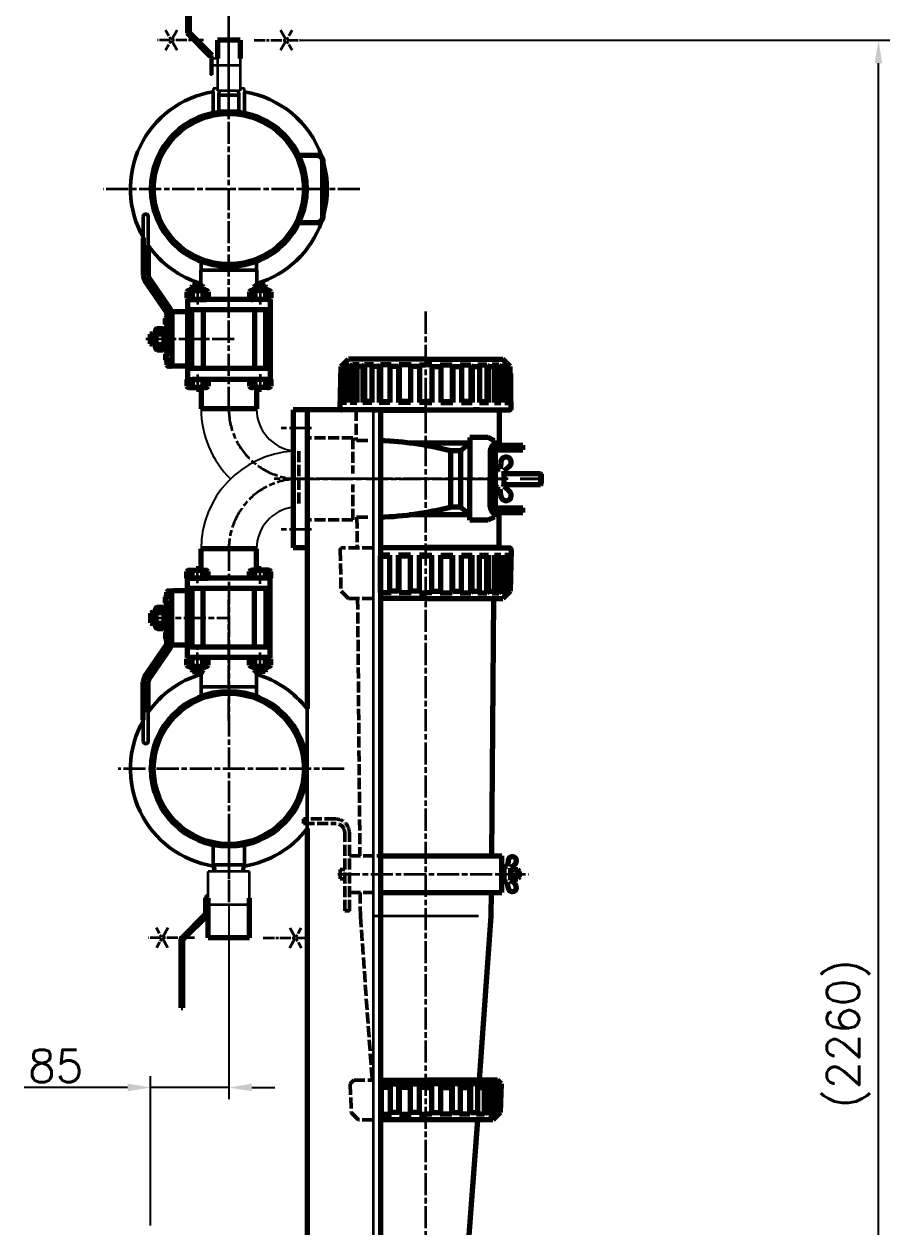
# Model space of a CAD drawing. Header units: millimetres. Extents: x 342 to 10709, y -204 to 5496.
# Drawn here: x 3991 to 4932, y 1107 to 2414 of the extents above; entities that cross this region are included whole.
import ezdxf

# ---------------------------------------------------------------- set-up
doc = ezdxf.new("R2010")
doc.units = ezdxf.units.MM
for name, pattern in [('ACAD_ISO02W100', [15, 12, -3]), ('ACAD_ISO08W100', [36, 24, -3, 6, -3]), ('DASHED', [0.75, 0.5, -0.25])]:
    doc.linetypes.add(name, pattern=pattern)
doc.layers.add('AHL-CON-70', color=7, linetype='Continuous')
doc.layers.add('AHL-DAS-35', color=3, linetype='DASHED')
for name, color, linetype, lineweight in [('AM_0', 7, 'Continuous', 50), ('M_EQUIP_D1', 3, 'Continuous', 35), ('M_EQUIP_E3', 3, 'Continuous', 35), ('M_EQUIP_E5', 2, 'ACAD_ISO02W100', 50), ('M_EQUIP_E7', 7, 'Continuous', 70), ('M_TANKS_E7', 7, 'Continuous', 70)]:
    doc.layers.add(name, color=color, linetype=linetype, lineweight=lineweight)
doc.styles.add('Simplex', font='SIMPLEX.SHX')
doc.dimstyles.new('nordic-1-35-0', dxfattribs={"dimscale": 10, "dimtxt": 3.5, "dimasz": 2.5, "dimexe": 1.25, "dimexo": 0, "dimgap": 0.6, "dimtad": 1, "dimdec": 0, "dimdsep": 46, "dimtxsty": 'Simplex', "dimcen": 2.5, "dimclrd": 3, "dimclre": 3, "dimclrt": 3, "dimadec": 1, "dimazin": 2, "dimtfac": 1, "dimtdec": 0, "dimtmove": 0, "dimatfit": 0, "dimfxl": 1, "dimtolj": 1, "dimtzin": 0, "dimarcsym": 0})

# ---------------------------------------------------------------- blocks, each defined once
blk = doc.blocks.new('*D26')
at = {"layer": 'Defpoints', "color": 0, "linetype": 'Continuous', "transparency": 16777216}
for p in [(4290.7, 2396.9), (4919.6, 2396.9), (4848.3, 135.2)]:
    blk.add_point(p, dxfattribs=at)
at = {"layer": 'M_EQUIP_D1', "color": 3, "linetype": 'Continuous', "lineweight": -2, "transparency": 16777216}
for p, q in [((4290.7, 2396.9), (4932.1, 2396.9)), ((4919.6, 160.2), (4919.6, 2371.9)), ((4848.3, 135.2), (4932.1, 135.2))]:
    blk.add_line(p, q, dxfattribs=at)
at = {"layer": 'M_EQUIP_D1', "color": 3, "linetype": 'Continuous', "transparency": 16777216}
for points in [[(4915.4, 2371.9), (4923.7, 2371.9), (4919.6, 2396.9)], [(4915.4, 160.2), (4923.7, 160.2), (4919.6, 135.2)]]:
    blk.add_solid(points, dxfattribs=at)
at = {"layer": 'M_EQUIP_D1', "color": 3, "linetype": 'Continuous', "lineweight": 35, "transparency": 16777216, "insert": (4886.9, 1317.3), "char_height": 35, "attachment_point": 5, "rotation": 90, "style": 'Simplex'}
blk.add_mtext('\\A1;(2260)', dxfattribs=at)
blk = doc.blocks.new('*D27')
at = {"layer": 'Defpoints', "color": 0, "linetype": 'Continuous', "transparency": 16777216}
for p in [(4213.2, 1458.9), (4128.2, 1258.9), (4128.2, 1108.9)]:
    blk.add_point(p, dxfattribs=at)
at = {"layer": 'M_EQUIP_D1', "color": 3, "linetype": 'Continuous', "lineweight": -2, "transparency": 16777216}
for p, q in [((4213.2, 1458.9), (4213.2, 1246.4)), ((4128.2, 1108.9), (4128.2, 1271.4)), ((4103.2, 1258.9), (3990.5, 1258.9)), ((4213.2, 1258.9), (4128.2, 1258.9)), ((4238.2, 1258.9), (4263.2, 1258.9))]:
    blk.add_line(p, q, dxfattribs=at)
at = {"layer": 'M_EQUIP_D1', "color": 3, "linetype": 'Continuous', "transparency": 16777216}
for points in [[(4103.2, 1263.1), (4103.2, 1254.8), (4128.2, 1258.9)], [(4238.2, 1263.1), (4238.2, 1254.8), (4213.2, 1258.9)]]:
    blk.add_solid(points, dxfattribs=at)
at = {"layer": 'M_EQUIP_D1', "color": 3, "linetype": 'Continuous', "transparency": 16777216, "insert": (4024.9, 1282.4), "char_height": 35, "attachment_point": 5, "style": 'Simplex'}
blk.add_mtext('\\A1;85', dxfattribs=at)
blk = doc.blocks.new('TOIMITUSR')
at = {"layer": 'M_EQUIP_E3', "linetype": 'ACAD_ISO08W100', "lineweight": 35}
for p, q in [((30, 0), (130, 0)), ((87.5, -21.7), (112.5, 21.7)), ((87.5, 21.7), (112.5, -21.7))]:
    blk.add_line(p, q, dxfattribs=at)

msp = doc.modelspace()

# ---------------------------------------------------------------- linework, layer by layer
at = {"lineweight": 35}
for p, q in [((4195.21, 2379.37), (4193.21, 2379.37)), ((4193.21, 2379.37), (4193.21, 2376.28)), ((4195.21, 2380.2), (4195.21, 2376.55)), ((4193.21, 2376.28), (4193.21, 2359.37)), ((4225.71, 2369.37), (4193.21, 2369.37)), ((4195.21, 2376.55), (4195.21, 2359.37)), ((4200.71, 2377.14), (4200.71, 2341.87)), ((4225.71, 2377.13), (4225.71, 2341.87)), ((4195.21, 2359.37), (4193.21, 2359.37)), ((4200.71, 2344.34), (4196.21, 2344.34)), ((4196.21, 2344.34), (4196.21, 2340.86)), ((4204.56, 2341.87), (4200.71, 2341.87)), ((4202.71, 2341.87), (4202.69, 2341.7)), ((4221.85, 2341.87), (4204.56, 2341.87)), ((4225.71, 2341.87), (4221.85, 2341.87)), ((4223.71, 2341.87), (4223.72, 2341.7)), ((4230.21, 2344.34), (4225.71, 2344.34)), ((4230.21, 2340.86), (4230.21, 2344.34)), ((4190.71, 1464.54), (4190.71, 1493.54)), ((4235.71, 1493.54), (4190.71, 1493.54)), ((4196.65, 1493.54), (4196.27, 1499.57)), ((4229.76, 1493.54), (4230.14, 1499.57)), ((4235.71, 1464.54), (4235.71, 1493.54)), ((4190.21, 1467.54), (4188.21, 1467.54)), ((4188.21, 1464.96), (4188.21, 1467.54)), ((4190.21, 1464.62), (4190.21, 1467.54)), ((4235.71, 1457.54), (4188.21, 1457.54))]:
    msp.add_line(p, q, dxfattribs=at)
for centre, radius, start, end in [((4213.21, 2235.22), 142.47, 95.03354, 97.25838), ((4167.3, 2124.39), 11, 302.31074, 310.89807), ((4259.12, 2124.39), 11, 229.10193, 237.68926)]:
    msp.add_arc(centre, radius, start, end, dxfattribs=at)
at = {"layer": 'AHL-CON-70'}
for p, q in [((4243.36, 1996.22), (4183.06, 1996.22)), ((4213.21, 1844.22), (4183.06, 1844.22)), ((4243.36, 1844.22), (4183.06, 1844.22)), ((4243.36, 1844.22), (4213.21, 1844.22))]:
    msp.add_line(p, q, dxfattribs=at)
at = {"layer": 'AHL-CON-70', "linetype": 'Continuous'}
for centre, radius, start, end in [((4289.21, 1996.22), 106.15, 180, 225.72258), ((4289.21, 1996.22), 45.85, 180, 262.48062), ((4289.21, 1844.22), 106.15, 93.2403, 180), ((4289.21, 1844.22), 45.85, 97.51938, 180)]:
    msp.add_arc(centre, radius, start, end, dxfattribs=at)
at = {"layer": 'AHL-DAS-35', "color": 3, "linetype": 'DASHED'}
msp.add_point((4344.27, 1450.72), dxfattribs=at)
at = {"layer": 'AM_0'}
for p, q in [((4196.21, 2340.86), (4196.21, 2317.64)), ((4202.71, 2341.87), (4202.41, 2337.21)), ((4223.71, 2341.87), (4224, 2337.21)), ((4230.21, 2317.64), (4230.21, 2340.86)), ((4202.41, 2337.21), (4210.36, 2337.21)), ((4202.41, 2337.21), (4202.41, 2331.6)), ((4202.41, 2332.31), (4202.41, 2318.68)), ((4210.36, 2337.21), (4224, 2337.21)), ((4224, 2337.21), (4224, 2331.31)), ((4224, 2331.31), (4224, 2318.68)), ((4309.5, 2272.72), (4289.5, 2272.72)), ((4294.67, 2272.72), (4289.5, 2272.72)), ((4289.5, 2270.72), (4289.5, 2272.72)), ((4309.5, 2270.72), (4289.5, 2270.72)), ((4309.5, 2270.72), (4303.71, 2270.72)), ((4314.5, 2235.22), (4314.5, 2265.72)), ((4316.5, 2263.13), (4316.5, 2265.72)), ((4316.5, 2235.22), (4316.5, 2263.13)), ((4314.5, 2235.22), (4314.5, 2204.72)), ((4316.5, 2235.22), (4316.5, 2207.31)), ((4120.21, 2205.31), (4120.21, 2182.31)), ((4125.64, 2205.31), (4125.64, 2173.73)), ((4309.5, 2199.72), (4289.5, 2199.72)), ((4294.28, 2199.72), (4289.5, 2199.72)), ((4289.5, 2199.72), (4289.5, 2197.72)), ((4309.5, 2197.72), (4289.5, 2197.72)), ((4294.67, 2197.72), (4289.5, 2197.72)), ((4316.5, 2204.72), (4316.5, 2207.95)), ((4183.06, 2156.66), (4183.06, 2147.09)), ((4183.06, 2156.66), (4183.06, 2147.09)), ((4243.36, 2156.66), (4243.36, 2147.09)), ((4243.36, 2156.66), (4243.36, 2147.09)), ((4243.71, 2147.09), (4182.71, 2147.09)), ((4243.71, 2147.09), (4182.71, 2147.09)), ((4182.71, 2132.66), (4182.71, 2147.09)), ((4243.36, 2147.09), (4183.06, 2147.09)), ((4243.71, 2132.66), (4243.71, 2147.09)), ((4183.06, 1707.89), (4183.06, 1694.22)), ((4243.36, 1707.89), (4243.36, 1694.22)), ((4183.06, 1694.22), (4183.06, 1683.79)), ((4213.21, 1694.22), (4183.06, 1694.22)), ((4243.36, 1694.22), (4213.21, 1694.22)), ((4243.36, 1694.22), (4243.36, 1683.79)), ((4125.64, 1635.13), (4125.64, 1666.72)), ((4298.21, 1670.21), (4298.21, 1540.23)), ((4120.21, 1635.13), (4120.21, 1658.14)), ((4196.18, 1501.04), (4196.18, 1522.81)), ((4230.23, 1501.04), (4230.23, 1522.81)), ((4196.18, 1501.04), (4208.07, 1501.04)), ((4196.27, 1499.57), (4196.18, 1501.04)), ((4197.66, 1501.04), (4198.13, 1493.54)), ((4208.07, 1501.04), (4230.23, 1501.04)), ((4228.75, 1501.04), (4228.28, 1493.54)), ((4230.14, 1499.57), (4230.23, 1501.04))]:
    msp.add_line(p, q, dxfattribs=at)
for centre, radius, start, end in [((4213.21, 2235.22), 107, 99.14181, 209.63896), ((4213.21, 2235.22), 107, 19.57118, 80.85819), ((4309.5, 2265.72), 7, 49.74973, 90), ((4309.5, 2265.72), 5, 0, 90), ((4309.5, 2265.72), 7, 0, 49.74973), ((4213.21, 2235.22), 107, 344.8789, 15.1211), ((4122.92, 2205.31), 2.72, 0, 180), ((4213.21, 2235.22), 107, 286.56164, 340.42882), ((4309.5, 2204.72), 7, 270, 0), ((4309.5, 2204.72), 5, 270, 0), ((4213.21, 2235.22), 107, 215.08032, 253.43836), ((4213.21, 1605.22), 107, 106.36621, 144.91968), ((4213.21, 1605.22), 107, 37.40208, 73.63379), ((4213.21, 1605.22), 107, 150.36104, 260.89445), ((4122.92, 1635.13), 2.72, 180, 0), ((4213.21, 1605.22), 107, 279.10555, 322.59792)]:
    msp.add_arc(centre, radius, start, end, dxfattribs=at)
at = {"layer": 'Defpoints', "color": 0, "linetype": 'ByBlock'}
for p in [(4343.21, 2050.22), (4501.21, 2041.26), (4259.04, 2028.22), (4313.06, 1920.22), (4259.04, 1812.22)]:
    msp.add_point(p, dxfattribs=at)
at = {"layer": 'M_EQUIP_E3', "color": 3, "linetype": 'ACAD_ISO08W100', "lineweight": 35}
for p, q in [((4213.21, 1996.22), (4213.21, 2460.94)), ((4355.77, 2235.22), (4076.69, 2235.22)), ((4179.08, 2133.78), (4179.08, 2106.23)), ((4247.33, 2133.78), (4247.33, 2108.7)), ((4427.21, 2101.95), (4427.21, 618.55)), ((4219.02, 2072.09), (4120.27, 2072.09)), ((4179.08, 2033.68), (4179.08, 2014.98)), ((4247.33, 2034.09), (4247.33, 2014.98)), ((4303, 1975.22), (4268.42, 1975.22)), ((4377.18, 1920.22), (4262.49, 1920.22)), ((4288.21, 1920.22), (4358.88, 1920.22)), ((4427.21, 1920.22), (4313.06, 1920.22)), ((4362.42, 1920.22), (4511.8, 1920.22)), ((4517.05, 1920.22), (4427.21, 1920.22)), ((4501.44, 1920.22), (4514.24, 1920.22)), ((4553.21, 1920.22), (4529.96, 1920.22)), ((4529.96, 1920.22), (4554.93, 1920.22)), ((4303, 1865.22), (4268.42, 1865.22)), ((4213.21, 1844.22), (4213.21, 1458.94)), ((4179.08, 1806.77), (4179.08, 1825.47)), ((4247.33, 1806.35), (4247.33, 1825.47)), ((4213.21, 1657.33), (4213.21, 1793.08)), ((4128.21, 1769.22), (4213.21, 1769.22)), ((4179.08, 1707.53), (4179.08, 1735.08)), ((4247.33, 1707.53), (4247.33, 1732.61)), ((4338.71, 1605.22), (4092.71, 1605.22)), ((4213.21, 1545.25), (4213.21, 1476.81)), ((4331.63, 1490.72), (4538.98, 1490.72)), ((4507.14, 1490.72), (4515.14, 1490.72)), ((4510.86, 1490.72), (4521.1, 1490.72))]:
    msp.add_line(p, q, dxfattribs=at)
at = {"layer": 'M_EQUIP_E3', "linetype": 'ACAD_ISO08W100', "lineweight": 35}
for p, q in [((4213.21, 2331.87), (4213.21, 2426.06)), ((4213.21, 2341.87), (4213.21, 2408.01))]:
    msp.add_line(p, q, dxfattribs=at)
at = {"layer": 'M_EQUIP_E3', "linetype": 'Continuous', "lineweight": 35}
for p, q in [((4173.8, 2130.36), (4173.8, 2125.03)), ((4184.36, 2130.36), (4184.36, 2125.03)), ((4242.05, 2130.36), (4242.05, 2125.03)), ((4252.61, 2130.36), (4252.61, 2125.03))]:
    msp.add_line(p, q, dxfattribs=at)
at = {"layer": 'M_EQUIP_E3', "color": 3, "linetype": 'Continuous', "lineweight": 35}
for p, q in [((4128.21, 2077.37), (4133.54, 2077.37)), ((4128.21, 2066.81), (4133.54, 2066.81)), ((4370.21, 1995.22), (4370.21, 143.19)), ((4553.21, 1925.22), (4512.64, 1925.22)), ((4553.21, 1915.22), (4512.64, 1915.22)), ((4128.21, 1774.5), (4133.54, 1774.5)), ((4128.21, 1763.94), (4133.54, 1763.94)), ((4173.8, 1710.95), (4173.8, 1716.28)), ((4184.36, 1710.95), (4184.36, 1716.28)), ((4242.05, 1710.95), (4242.05, 1716.28)), ((4252.61, 1710.95), (4252.61, 1716.28)), ((4529.27, 1493.72), (4519.82, 1493.72)), ((4529.27, 1487.72), (4519.82, 1487.72)), ((4484.6, 1445.22), (4370.07, 1445.22))]:
    msp.add_line(p, q, dxfattribs=at)
at = {"layer": 'M_EQUIP_E3', "color": 3, "linetype": 'ACAD_ISO08W100', "lineweight": 35}
for centre, start, end in [((4289.21, 1996.22), 180, 270), ((4289.21, 1844.22), 90, 180)]:
    msp.add_arc(centre, 76, start, end, dxfattribs=at)
at = {"layer": 'M_EQUIP_E5', "color": 2, "linetype": 'ACAD_ISO02W100', "lineweight": 50}
for p, q in [((4351.51, 1995.22), (4351.8, 1961.97)), ((4348.21, 1964.67), (4298.21, 1964.67)), ((4348.21, 1964.67), (4348.21, 1926.22)), ((4364.19, 1961.97), (4348.21, 1961.97)), ((4289.21, 1950.37), (4289.21, 1890.07)), ((4348.21, 1875.77), (4348.21, 1914.22)), ((4348.21, 1875.77), (4298.21, 1875.77)), ((4364.19, 1878.47), (4348.21, 1878.47)), ((4352.52, 1878.47), (4352.81, 1845.22)), ((4334.25, 1843.18), (4335.21, 1798.22)), ((4370.21, 1845.22), (4336.25, 1845.22)), ((4335.21, 1798.22), (4343.21, 1790.22)), ((4370.21, 1790.22), (4343.21, 1790.22)), ((4353.29, 1790.22), (4355.72, 1510.72)), ((4294.27, 1550.72), (4294.27, 1545.72)), ((4329.27, 1550.72), (4294.27, 1550.72)), ((4294.27, 1545.72), (4329.27, 1545.72)), ((4339.27, 1450.72), (4339.27, 1535.72)), ((4344.27, 1450.72), (4344.27, 1535.72)), ((4344.27, 1510.72), (4378.21, 1510.72)), ((4334.27, 1495.72), (4339.27, 1495.72)), ((4334.27, 1485.72), (4334.27, 1495.72)), ((4334.27, 1485.72), (4339.27, 1485.72)), ((4344.27, 1470.72), (4370.21, 1470.72)), ((4355.93, 1470.72), (4356.21, 1445.22)), ((4339.27, 1450.72), (4344.27, 1450.72)), ((4356.21, 1445.22), (4369.13, 1266.94)), ((4345.21, 1262.94), (4349.21, 1266.94)), ((4345.21, 1262.94), (4346.21, 1231.94)), ((4349.21, 1266.94), (4370.21, 1266.94)), ((4346.21, 1231.94), (4354.21, 1223.94)), ((4370.21, 1223.94), (4354.21, 1223.94))]:
    msp.add_line(p, q, dxfattribs=at)
for centre, radius, start, end in [((4336.25, 1843.22), 2, 90, 181.21888), ((4329.27, 1535.72), 15, 0, 90), ((4329.27, 1535.72), 10, 0, 90)]:
    msp.add_arc(centre, radius, start, end, dxfattribs=at)
at = {"layer": 'M_EQUIP_E7', "color": 7, "linetype": 'Continuous', "lineweight": 70}
for p, q in [((4168.21, 2471.37), (4168.21, 2404.37)), ((4170.21, 2471.37), (4170.21, 2405.2)), ((4195.21, 2380.2), (4170.21, 2405.2)), ((4193.21, 2379.37), (4168.21, 2404.37)), ((4225.71, 2396.87), (4200.71, 2396.87)), ((4200.71, 2396.87), (4200.71, 2377.14)), ((4225.71, 2396.87), (4225.71, 2377.13)), ((4120.21, 2182.31), (4120.21, 2141.59)), ((4125.64, 2173.73), (4125.64, 2143.64)), ((4125.64, 2143.64), (4125.64, 2140.95)), ((4121.95, 2135.95), (4145.09, 2102.04)), ((4126.51, 2138.13), (4149.66, 2104.22)), ((4182.71, 2130.36), (4182.71, 2132.66)), ((4243.71, 2130.36), (4243.71, 2132.66)), ((4167.37, 2123.37), (4167.37, 2116.75)), ((4170.3, 2125.03), (4187.86, 2125.03)), ((4172.87, 2128.5), (4173.8, 2130.36)), ((4172.87, 2125.03), (4172.87, 2128.5)), ((4173.22, 2123.37), (4173.22, 2116.75)), ((4173.8, 2130.36), (4184.36, 2130.36)), ((4185.29, 2128.5), (4184.36, 2130.36)), ((4184.94, 2123.37), (4184.94, 2116.75)), ((4185.29, 2128.5), (4185.29, 2125.03)), ((4190.79, 2123.37), (4190.79, 2116.75)), ((4235.62, 2123.37), (4235.62, 2116.75)), ((4256.12, 2125.03), (4238.55, 2125.03)), ((4241.12, 2128.5), (4242.05, 2130.36)), ((4241.12, 2128.5), (4241.12, 2125.03)), ((4241.48, 2123.37), (4241.48, 2116.75)), ((4252.61, 2130.36), (4242.05, 2130.36)), ((4253.55, 2128.5), (4252.61, 2130.36)), ((4253.19, 2123.37), (4253.19, 2116.75)), ((4253.55, 2125.03), (4253.55, 2128.5)), ((4259.04, 2123.37), (4259.04, 2116.75)), ((4258.21, 2115.09), (4168.21, 2115.09)), ((4170.3, 2115.09), (4187.86, 2115.09)), ((4256.12, 2115.09), (4238.55, 2115.09)), ((4145.19, 2095.39), (4144.41, 2094.61)), ((4144.41, 2088.4), (4144.41, 2094.61)), ((4145.97, 2095.39), (4145.19, 2095.39)), ((4145.19, 2095.39), (4145.19, 2087.62)), ((4145.97, 2099.23), (4145.97, 2056.55)), ((4166.65, 2101.6), (4152.96, 2101.6)), ((4172.87, 2040.09), (4172.87, 2104.09)), ((4185.29, 2104.09), (4185.29, 2040.09)), ((4241.12, 2104.09), (4241.12, 2040.09)), ((4253.55, 2040.09), (4253.55, 2104.09)), ((4128.21, 2077.37), (4130.07, 2078.3)), ((4130.07, 2065.88), (4130.07, 2078.3)), ((4130.07, 2078.3), (4133.54, 2078.3)), ((4133.54, 2063.3), (4133.54, 2080.87)), ((4135.2, 2083.8), (4141.82, 2083.8)), ((4143.48, 2059.66), (4143.48, 2084.52)), ((4143.48, 2084.52), (4145.97, 2084.52)), ((4144.41, 2088.4), (4145.19, 2087.62)), ((4145.97, 2087.62), (4145.19, 2087.62)), ((4145.97, 2084.52), (4145.97, 2059.66)), ((4128.21, 2066.81), (4128.21, 2077.37)), ((4130.07, 2065.88), (4128.21, 2066.81)), ((4133.54, 2065.88), (4130.07, 2065.88)), ((4135.2, 2077.95), (4141.82, 2077.95)), ((4135.2, 2066.23), (4141.82, 2066.23)), ((4135.2, 2060.38), (4141.82, 2060.38)), ((4145.97, 2059.66), (4143.48, 2059.66)), ((4145.19, 2056.55), (4144.41, 2055.78)), ((4144.41, 2055.78), (4144.41, 2049.56)), ((4151.4, 2056.55), (4145.19, 2056.55)), ((4145.19, 2056.55), (4145.19, 2048.79)), ((4144.41, 2049.56), (4145.19, 2048.79)), ((4151.4, 2048.79), (4145.19, 2048.79)), ((4145.97, 2048.79), (4145.97, 2044.13)), ((4147.52, 2042.57), (4149.85, 2042.57)), ((4166.65, 2042.57), (4152.96, 2042.57)), ((4167.37, 2028.22), (4190.79, 2028.22)), ((4167.37, 2028.22), (4167.37, 2020.97)), ((4173.22, 2028.22), (4173.22, 2020.97)), ((4184.94, 2028.22), (4184.94, 2020.97)), ((4190.79, 2028.22), (4190.79, 2020.97)), ((4235.62, 2028.22), (4235.62, 2020.97)), ((4259.04, 2028.22), (4235.62, 2028.22)), ((4241.48, 2028.22), (4241.48, 2020.97)), ((4253.19, 2028.22), (4253.19, 2020.97)), ((4259.04, 2028.22), (4259.04, 2020.97)), ((4170.3, 2019.52), (4187.86, 2019.52)), ((4183.06, 2019.52), (4183.06, 1996.22)), ((4256.12, 2019.52), (4238.55, 2019.52)), ((4243.36, 2019.52), (4243.36, 1996.22)), ((4378.21, 1995.22), (4283.21, 1995.22)), ((4283.21, 1995.22), (4283.21, 1845.22)), ((4298.21, 1995.22), (4298.21, 1670.21)), ((4378.21, 1995.22), (4378.21, 143.19)), ((4298.21, 1984.72), (4298.21, 1855.72)), ((4298.21, 1984.72), (4298.21, 1855.72)), ((4298.21, 1984.72), (4298.21, 1855.72)), ((4502.21, 1961.72), (4495.21, 1965.22)), ((4454.21, 1950.76), (4454.21, 1920.22)), ((4475.21, 1959.22), (4465.21, 1950.76)), ((4498.04, 1891.72), (4498.04, 1948.72)), ((4502.21, 1954.22), (4498.24, 1954.22)), ((4503.04, 1891.22), (4503.04, 1949.22)), ((4505.54, 1951.72), (4533.04, 1951.72)), ((4506.04, 1956.72), (4533.04, 1956.72)), ((4513.04, 1951.72), (4513.04, 1956.72)), ((4533.04, 1951.72), (4533.04, 1956.72)), ((4508.88, 1937.85), (4508.12, 1931.24)), ((4503.04, 1911.96), (4503.04, 1928.49)), ((4504.64, 1931.24), (4508.12, 1931.24)), ((4517.9, 1933.55), (4512.64, 1928.49)), ((4512.64, 1911.96), (4512.64, 1928.49)), ((4512.64, 1926.22), (4552.21, 1926.22)), ((4552.21, 1926.22), (4553.21, 1925.22)), ((4552.21, 1926.22), (4552.21, 1914.22)), ((4552.21, 1926.22), (4553.21, 1925.22)), ((4553.21, 1915.22), (4553.21, 1925.22)), ((4553.21, 1915.22), (4553.21, 1925.22)), ((4454.21, 1920.22), (4454.21, 1889.68)), ((4504.64, 1909.2), (4508.12, 1909.2)), ((4508.88, 1902.59), (4508.12, 1909.2)), ((4512.64, 1914.22), (4552.21, 1914.22)), ((4517.9, 1906.89), (4512.64, 1911.96)), ((4552.21, 1914.22), (4553.21, 1915.22)), ((4553.21, 1915.22), (4552.21, 1914.22)), ((4475.21, 1881.22), (4465.21, 1889.68)), ((4502.21, 1886.22), (4498.24, 1886.22)), ((4505.54, 1888.72), (4533.04, 1888.72)), ((4506.04, 1883.72), (4533.04, 1883.72)), ((4513.04, 1883.72), (4513.04, 1888.72)), ((4533.04, 1883.72), (4533.04, 1888.72)), ((4502.21, 1878.72), (4495.21, 1875.22)), ((4183.06, 1820.92), (4183.06, 1844.22)), ((4243.36, 1820.92), (4243.36, 1844.22)), ((4298.21, 1845.22), (4283.21, 1845.22)), ((4167.37, 1812.22), (4167.37, 1819.47)), ((4170.3, 1820.92), (4187.86, 1820.92)), ((4173.22, 1812.22), (4173.22, 1819.47)), ((4184.94, 1812.22), (4184.94, 1819.47)), ((4190.79, 1812.22), (4190.79, 1819.47)), ((4235.62, 1812.22), (4235.62, 1819.47)), ((4256.12, 1820.92), (4238.55, 1820.92)), ((4241.48, 1812.22), (4241.48, 1819.47)), ((4253.19, 1812.22), (4253.19, 1819.47)), ((4259.04, 1812.22), (4259.04, 1819.47)), ((4167.37, 1812.22), (4190.79, 1812.22)), ((4259.04, 1812.22), (4235.62, 1812.22)), ((4144.41, 1791.75), (4145.19, 1792.52)), ((4144.41, 1785.53), (4144.41, 1791.75)), ((4151.4, 1792.52), (4145.19, 1792.52)), ((4145.19, 1784.76), (4145.19, 1792.52)), ((4145.97, 1792.52), (4145.97, 1797.18)), ((4147.52, 1798.74), (4149.85, 1798.74)), ((4166.65, 1798.74), (4152.96, 1798.74)), ((4172.87, 1801.22), (4172.87, 1737.22)), ((4185.29, 1737.22), (4185.29, 1801.22)), ((4241.12, 1737.22), (4241.12, 1801.22)), ((4253.55, 1801.22), (4253.55, 1737.22)), ((4133.54, 1778.01), (4133.54, 1760.44)), ((4135.2, 1780.93), (4141.82, 1780.93)), ((4143.48, 1781.65), (4143.48, 1756.79)), ((4145.97, 1781.65), (4143.48, 1781.65)), ((4145.19, 1784.76), (4144.41, 1785.53)), ((4151.4, 1784.76), (4145.19, 1784.76)), ((4145.97, 1742.08), (4145.97, 1784.76)), ((4145.97, 1756.79), (4145.97, 1781.65)), ((4501.12, 1790.22), (4498.7, 1510.72)), ((4130.07, 1775.44), (4128.21, 1774.5)), ((4128.21, 1774.5), (4128.21, 1763.94)), ((4133.54, 1775.44), (4130.07, 1775.44)), ((4130.07, 1775.44), (4130.07, 1763.01)), ((4135.2, 1775.08), (4141.82, 1775.08)), ((4128.21, 1763.94), (4130.07, 1763.01)), ((4130.07, 1763.01), (4133.54, 1763.01)), ((4135.2, 1763.37), (4141.82, 1763.37)), ((4135.2, 1757.51), (4141.82, 1757.51)), ((4143.48, 1756.79), (4145.97, 1756.79)), ((4144.41, 1752.91), (4145.19, 1753.69)), ((4144.41, 1752.91), (4144.41, 1746.7)), ((4145.19, 1745.92), (4145.19, 1753.69)), ((4145.97, 1753.69), (4145.19, 1753.69)), ((4121.95, 1705.36), (4145.09, 1739.27)), ((4145.19, 1745.92), (4144.41, 1746.7)), ((4145.97, 1745.92), (4145.19, 1745.92)), ((4166.65, 1739.71), (4152.96, 1739.71)), ((4126.51, 1703.18), (4149.66, 1737.09)), ((4170.3, 1726.22), (4187.86, 1726.22)), ((4256.12, 1726.22), (4238.55, 1726.22)), ((4167.37, 1717.94), (4167.37, 1724.56)), ((4170.3, 1716.28), (4187.86, 1716.28)), ((4172.87, 1716.28), (4172.87, 1712.81)), ((4172.87, 1712.81), (4185.29, 1712.81)), ((4172.87, 1712.81), (4173.8, 1710.95)), ((4173.22, 1717.94), (4173.22, 1724.56)), ((4184.36, 1710.95), (4185.29, 1712.81)), ((4184.94, 1717.94), (4184.94, 1724.56)), ((4185.29, 1712.81), (4185.29, 1716.28)), ((4190.79, 1717.94), (4190.79, 1724.56)), ((4235.62, 1717.94), (4235.62, 1724.56)), ((4256.12, 1716.28), (4238.55, 1716.28)), ((4241.12, 1712.81), (4241.12, 1716.28)), ((4242.05, 1710.95), (4241.12, 1712.81)), ((4253.55, 1712.81), (4241.12, 1712.81)), ((4241.48, 1717.94), (4241.48, 1724.56)), ((4253.55, 1712.81), (4252.61, 1710.95)), ((4253.19, 1717.94), (4253.19, 1724.56)), ((4253.55, 1716.28), (4253.55, 1712.81)), ((4259.04, 1717.94), (4259.04, 1724.56)), ((4120.21, 1658.14), (4120.21, 1699.72)), ((4125.64, 1666.72), (4125.64, 1700.36)), ((4173.8, 1710.95), (4184.36, 1710.95)), ((4183.06, 1710.95), (4183.06, 1707.89)), ((4252.61, 1710.95), (4242.05, 1710.95)), ((4243.36, 1710.95), (4243.36, 1707.89)), ((4120.21, 1658.14), (4120.21, 1698.86)), ((4298.21, 1540.23), (4298.21, 1490.89)), ((4378.21, 1510.72), (4510.14, 1510.72)), ((4510.14, 1470.72), (4510.14, 1510.72)), ((4516.81, 1504.82), (4516.2, 1499.54)), ((4298.21, 1490.89), (4298.21, 685.21)), ((4510.14, 1480.22), (4510.14, 1501.22)), ((4510.14, 1501.22), (4512.14, 1501.22)), ((4512.14, 1501.22), (4512.14, 1480.22)), ((4512.14, 1484.11), (4512.14, 1497.33)), ((4513.42, 1499.54), (4516.2, 1499.54)), ((4524.03, 1501.39), (4519.82, 1497.33)), ((4519.82, 1484.11), (4519.82, 1497.33)), ((4519.82, 1495.72), (4527.27, 1495.72)), ((4529.27, 1493.72), (4527.27, 1495.72)), ((4527.27, 1495.72), (4527.27, 1485.72)), ((4529.27, 1487.72), (4529.27, 1493.72)), ((4512.14, 1480.22), (4510.14, 1480.22)), ((4513.42, 1481.91), (4516.2, 1481.91)), ((4516.81, 1476.62), (4516.2, 1481.91)), ((4519.82, 1485.72), (4527.27, 1485.72)), ((4524.03, 1480.06), (4519.82, 1484.11)), ((4529.27, 1487.72), (4527.27, 1485.72)), ((4188.21, 1447.54), (4188.21, 1464.96)), ((4190.21, 1446.71), (4190.21, 1464.62)), ((4190.71, 1421.54), (4190.71, 1464.54)), ((4235.71, 1421.54), (4235.71, 1464.54)), ((4378.21, 1470.72), (4510.14, 1470.72)), ((4498.48, 1470.72), (4498.21, 1445.22)), ((4188.21, 1447.54), (4161.21, 1420.54)), ((4190.21, 1446.71), (4163.21, 1419.71)), ((4190.21, 1447.54), (4188.21, 1447.54)), ((4498.21, 1445.22), (4485.28, 1266.94)), ((4161.21, 1345.54), (4161.21, 1420.54)), ((4163.21, 1345.54), (4163.21, 1419.71)), ((4235.71, 1421.54), (4190.71, 1421.54)), ((4163.21, 1345.54), (4161.21, 1345.54)), ((4499.71, 1262.94), (4488.53, 1262.94)), ((4491.09, 1240.94), (4491.09, 1233.94)), ((4427.21, 1223.94), (4378.21, 1223.94))]:
    msp.add_line(p, q, dxfattribs=at)
at = {"layer": 'M_EQUIP_E7', "linetype": 'Continuous', "lineweight": 70}
for p, q in [((4172.87, 2128.5), (4185.29, 2128.5)), ((4253.55, 2128.5), (4241.12, 2128.5))]:
    msp.add_line(p, q, dxfattribs=at)
at = {"layer": 'M_EQUIP_E7', "color": 7}
for p, q in [((4168.21, 2115.09), (4168.21, 2103.16)), ((4258.21, 2115.09), (4258.21, 2029.09)), ((4258.21, 2114.22), (4258.21, 2028.22)), ((4151.4, 2098.59), (4151.4, 2044.13)), ((4258.21, 2104.09), (4168.21, 2104.09)), ((4168.21, 2103.16), (4168.21, 2029.09)), ((4168.21, 2102.29), (4168.21, 2028.22)), ((4258.21, 2040.09), (4168.21, 2040.09)), ((4252.95, 2028.22), (4173.46, 2028.22)), ((4168.21, 1738.15), (4168.21, 1812.22)), ((4252.95, 1812.22), (4173.46, 1812.22)), ((4258.21, 1726.22), (4258.21, 1812.22)), ((4151.4, 1742.72), (4151.4, 1797.18)), ((4258.21, 1801.22), (4168.21, 1801.22)), ((4168.21, 1726.22), (4168.21, 1738.15)), ((4213.21, 1737.22), (4168.21, 1737.22)), ((4213.21, 1726.22), (4168.21, 1726.22)), ((4258.21, 1737.22), (4213.21, 1737.22)), ((4258.21, 1726.22), (4213.21, 1726.22))]:
    msp.add_line(p, q, dxfattribs=at)
at = {"layer": 'M_EQUIP_E7', "linetype": 'Continuous'}
for p, q in [((4334.25, 1997.26), (4335.21, 2042.22)), ((4335.21, 2042.22), (4343.21, 2050.22)), ((4336.93, 2042.3), (4335.28, 2042.3)), ((4336.93, 2042.3), (4339.64, 2044.06)), ((4336.93, 2042.3), (4336.93, 2003.22)), ((4339.64, 2044.06), (4339.64, 2004.25)), ((4343.75, 2044.06), (4339.64, 2044.06)), ((4341.04, 2042.3), (4343.75, 2044.06)), ((4341.04, 2042.3), (4341.04, 2003.22)), ((4345.32, 2042.3), (4341.04, 2042.3)), ((4427.21, 2050.22), (4343.21, 2050.22)), ((4347.73, 2044.06), (4345.32, 2042.3)), ((4345.32, 2042.3), (4345.32, 2003.22)), ((4347.73, 2044.06), (4347.73, 2004.25)), ((4354.85, 2044.06), (4347.73, 2044.06)), ((4352.45, 2042.3), (4354.85, 2044.06)), ((4352.45, 2042.3), (4352.45, 2003.22)), ((4358.86, 2042.3), (4352.45, 2042.3)), ((4360.81, 2044.06), (4358.86, 2042.3)), ((4358.86, 2042.3), (4358.86, 2003.22)), ((4360.81, 2044.06), (4360.81, 2004.25)), ((4370.5, 2044.06), (4360.81, 2044.06)), ((4368.55, 2042.3), (4370.5, 2044.06)), ((4368.55, 2042.3), (4368.55, 2003.22)), ((4376.69, 2042.3), (4368.55, 2042.3)), ((4378.06, 2044.06), (4376.69, 2042.3)), ((4376.69, 2042.3), (4376.69, 2003.22)), ((4378.06, 2044.06), (4378.06, 2004.25)), ((4389.72, 2044.06), (4378.06, 2044.06)), ((4388.34, 2042.3), (4389.72, 2044.06)), ((4388.34, 2042.3), (4388.34, 2003.22)), ((4397.7, 2042.3), (4388.34, 2042.3)), ((4398.4, 2044.06), (4397.7, 2042.3)), ((4397.7, 2042.3), (4397.7, 2003.22)), ((4398.4, 2044.06), (4398.4, 2004.25)), ((4411.29, 2044.06), (4398.4, 2044.06)), ((4410.58, 2042.3), (4411.29, 2044.06)), ((4410.58, 2042.3), (4410.58, 2003.22)), ((4420.56, 2042.3), (4410.58, 2042.3)), ((4420.56, 2044.06), (4420.56, 2003.22)), ((4420.56, 2044.06), (4427.21, 2044.06)), ((4427.21, 2050.22), (4511.21, 2050.22)), ((4433.86, 2044.06), (4427.21, 2044.06)), ((4433.86, 2044.06), (4433.86, 2003.22)), ((4433.86, 2042.3), (4443.83, 2042.3)), ((4443.13, 2044.06), (4456.01, 2044.06)), ((4443.83, 2042.3), (4443.13, 2044.06)), ((4443.83, 2042.3), (4443.83, 2003.22)), ((4456.01, 2044.06), (4456.01, 2004.25)), ((4456.01, 2044.06), (4456.72, 2042.3)), ((4456.72, 2042.3), (4456.72, 2003.22)), ((4456.72, 2042.3), (4466.07, 2042.3)), ((4464.69, 2044.06), (4476.35, 2044.06)), ((4466.07, 2042.3), (4464.69, 2044.06)), ((4466.07, 2042.3), (4466.07, 2003.22)), ((4476.35, 2044.06), (4476.35, 2004.25)), ((4476.35, 2044.06), (4477.72, 2042.3)), ((4477.72, 2042.3), (4477.72, 2003.22)), ((4477.72, 2042.3), (4485.86, 2042.3)), ((4483.91, 2044.06), (4493.6, 2044.06)), ((4485.86, 2042.3), (4483.91, 2044.06)), ((4485.86, 2042.3), (4485.86, 2003.22)), ((4493.6, 2044.06), (4493.6, 2004.25)), ((4493.6, 2044.06), (4495.55, 2042.3)), ((4495.55, 2042.3), (4495.55, 2003.22)), ((4495.55, 2042.3), (4501.96, 2042.3)), ((4499.56, 2044.06), (4506.68, 2044.06)), ((4501.96, 2042.3), (4499.56, 2044.06)), ((4501.96, 2042.3), (4501.96, 2003.22)), ((4506.68, 2044.06), (4506.68, 2004.25)), ((4506.68, 2044.06), (4509.09, 2042.3)), ((4509.09, 2042.3), (4509.09, 2003.22)), ((4509.09, 2042.3), (4513.37, 2042.3)), ((4510.66, 2044.06), (4514.77, 2044.06)), ((4513.37, 2042.3), (4510.66, 2044.06)), ((4519.21, 2042.22), (4511.21, 2050.22)), ((4513.37, 2042.3), (4513.37, 2003.22)), ((4514.77, 2044.06), (4514.77, 2004.25)), ((4517.48, 2042.3), (4514.77, 2044.06)), ((4517.48, 2042.3), (4517.48, 2003.22)), ((4517.48, 2042.3), (4519.13, 2042.3)), ((4520.16, 1997.26), (4519.21, 2042.22)), ((4335.04, 2034.64), (4335.04, 2003.22)), ((4519.37, 2034.64), (4519.37, 2003.22)), ((4335.04, 2003.22), (4334.38, 2003.22)), ((4335.04, 2004.25), (4334.4, 2004.25)), ((4336.93, 2003.22), (4339.64, 2004.25)), ((4341.04, 2003.22), (4336.93, 2003.22)), ((4341.04, 2004.25), (4339.64, 2004.25)), ((4345.32, 2003.22), (4347.73, 2004.25)), ((4352.45, 2003.22), (4345.32, 2003.22)), ((4352.45, 2004.25), (4347.73, 2004.25)), ((4358.86, 2003.22), (4360.81, 2004.25)), ((4368.55, 2003.22), (4358.86, 2003.22)), ((4368.55, 2004.25), (4360.81, 2004.25)), ((4376.69, 2003.22), (4378.06, 2004.25)), ((4388.34, 2003.22), (4376.69, 2003.22)), ((4378.06, 2004.25), (4388.34, 2004.25)), ((4398.4, 2004.25), (4397.7, 2003.22)), ((4410.58, 2003.22), (4397.7, 2003.22)), ((4410.58, 2004.25), (4398.4, 2004.25)), ((4420.56, 2004.25), (4427.21, 2004.25)), ((4427.21, 2003.22), (4420.56, 2003.22)), ((4433.86, 2004.25), (4427.21, 2004.25)), ((4427.21, 2003.22), (4433.86, 2003.22)), ((4443.83, 2004.25), (4456.01, 2004.25)), ((4443.83, 2003.22), (4456.72, 2003.22)), ((4456.01, 2004.25), (4456.72, 2003.22)), ((4476.35, 2004.25), (4466.07, 2004.25)), ((4466.07, 2003.22), (4477.72, 2003.22)), ((4477.72, 2003.22), (4476.35, 2004.25)), ((4485.86, 2004.25), (4493.6, 2004.25)), ((4485.86, 2003.22), (4495.55, 2003.22)), ((4495.55, 2003.22), (4493.6, 2004.25)), ((4501.96, 2004.25), (4506.68, 2004.25)), ((4501.96, 2003.22), (4509.09, 2003.22)), ((4509.09, 2003.22), (4506.68, 2004.25)), ((4513.37, 2004.25), (4514.77, 2004.25)), ((4513.37, 2003.22), (4517.48, 2003.22)), ((4517.48, 2003.22), (4514.77, 2004.25)), ((4519.37, 2004.25), (4520.01, 2004.25)), ((4519.37, 2003.22), (4520.04, 2003.22)), ((4243.36, 1996.22), (4183.06, 1996.22)), ((4427.21, 1995.22), (4336.25, 1995.22)), ((4368.57, 1995.22), (4375, 1995.22)), ((4378.21, 1994.76), (4427.21, 1994.76)), ((4427.21, 1995.22), (4518.16, 1995.22)), ((4507.21, 1994.76), (4427.21, 1994.76)), ((4485.85, 1995.22), (4479.41, 1995.22)), ((4507.47, 1995.22), (4507.21, 1994.76)), ((4507.47, 1995.22), (4507.21, 1994.76)), ((4507.21, 1994.76), (4507.21, 1959.22)), ((4507.21, 1994.76), (4507.21, 1959.22)), ((4475.21, 1965.22), (4475.21, 1920.22)), ((4495.21, 1965.22), (4475.21, 1965.22)), ((4502.21, 1961.72), (4502.21, 1958.72)), ((4475.21, 1959.22), (4409.41, 1959.22)), ((4465.21, 1950.76), (4454.21, 1950.76)), ((4465.21, 1950.76), (4465.21, 1920.22)), ((4497.21, 1950.46), (4497.21, 1920.22)), ((4507.21, 1959.22), (4502.21, 1959.22)), ((4465.21, 1920.22), (4465.21, 1889.68)), ((4475.21, 1875.22), (4475.21, 1920.22)), ((4497.21, 1889.98), (4497.21, 1920.22)), ((4465.21, 1889.68), (4454.21, 1889.68)), ((4475.21, 1881.22), (4409.41, 1881.22)), ((4495.21, 1875.22), (4475.21, 1875.22)), ((4502.21, 1878.72), (4502.21, 1881.72)), ((4507.21, 1881.22), (4502.21, 1881.22)), ((4507.21, 1845.69), (4507.21, 1881.22)), ((4243.36, 1844.22), (4183.06, 1844.22)), ((4378.21, 1845.69), (4427.21, 1845.69)), ((4427.21, 1845.22), (4378.21, 1845.22)), ((4507.21, 1845.69), (4427.21, 1845.69)), ((4427.21, 1845.22), (4518.16, 1845.22)), ((4485.85, 1845.22), (4479.41, 1845.22)), ((4507.47, 1845.22), (4507.21, 1845.69)), ((4520.16, 1843.18), (4519.21, 1798.22)), ((4378.06, 1796.38), (4378.06, 1836.19)), ((4378.06, 1836.19), (4388.34, 1836.19)), ((4388.34, 1837.22), (4378.21, 1837.22)), ((4388.34, 1798.15), (4388.34, 1837.22)), ((4397.7, 1798.15), (4397.7, 1837.22)), ((4398.4, 1836.19), (4397.7, 1837.22)), ((4410.58, 1837.22), (4397.7, 1837.22)), ((4398.4, 1796.38), (4398.4, 1836.19)), ((4410.58, 1836.19), (4398.4, 1836.19)), ((4410.58, 1798.15), (4410.58, 1837.22)), ((4427.21, 1837.22), (4420.56, 1837.22)), ((4420.56, 1796.38), (4420.56, 1837.22)), ((4420.56, 1836.19), (4427.21, 1836.19)), ((4427.21, 1837.22), (4433.86, 1837.22)), ((4433.86, 1836.19), (4427.21, 1836.19)), ((4433.86, 1796.38), (4433.86, 1837.22)), ((4443.83, 1837.22), (4456.72, 1837.22)), ((4443.83, 1798.15), (4443.83, 1837.22)), ((4443.83, 1836.19), (4456.01, 1836.19)), ((4456.01, 1836.19), (4456.72, 1837.22)), ((4456.01, 1796.38), (4456.01, 1836.19)), ((4456.72, 1798.15), (4456.72, 1837.22)), ((4466.07, 1798.15), (4466.07, 1837.22)), ((4466.07, 1837.22), (4477.72, 1837.22)), ((4476.35, 1836.19), (4466.07, 1836.19)), ((4477.72, 1837.22), (4476.35, 1836.19)), ((4476.35, 1796.38), (4476.35, 1836.19)), ((4477.72, 1798.15), (4477.72, 1837.22)), ((4485.86, 1798.15), (4485.86, 1837.22)), ((4485.86, 1837.22), (4495.55, 1837.22)), ((4485.86, 1836.19), (4493.6, 1836.19)), ((4495.55, 1837.22), (4493.6, 1836.19)), ((4493.6, 1796.38), (4493.6, 1836.19)), ((4495.55, 1798.15), (4495.55, 1837.22)), ((4501.96, 1837.22), (4509.09, 1837.22)), ((4501.96, 1798.15), (4501.96, 1837.22)), ((4501.96, 1836.19), (4506.68, 1836.19)), ((4509.09, 1837.22), (4506.68, 1836.19)), ((4506.68, 1796.38), (4506.68, 1836.19)), ((4509.09, 1798.15), (4509.09, 1837.22)), ((4513.37, 1837.22), (4517.48, 1837.22)), ((4513.37, 1798.15), (4513.37, 1837.22)), ((4513.37, 1836.19), (4514.77, 1836.19)), ((4517.48, 1837.22), (4514.77, 1836.19)), ((4514.77, 1796.38), (4514.77, 1836.19)), ((4517.48, 1798.15), (4517.48, 1837.22)), ((4519.37, 1837.22), (4520.04, 1837.22)), ((4519.37, 1805.8), (4519.37, 1837.22)), ((4519.37, 1836.19), (4520.01, 1836.19)), ((4389.72, 1796.38), (4378.06, 1796.38)), ((4388.34, 1798.15), (4389.72, 1796.38)), ((4397.7, 1798.15), (4388.34, 1798.15)), ((4398.4, 1796.38), (4397.7, 1798.15)), ((4411.29, 1796.38), (4398.4, 1796.38)), ((4420.56, 1798.15), (4410.58, 1798.15)), ((4410.58, 1798.15), (4411.29, 1796.38)), ((4420.56, 1796.38), (4427.21, 1796.38)), ((4433.86, 1796.38), (4427.21, 1796.38)), ((4433.86, 1798.15), (4443.83, 1798.15)), ((4443.83, 1798.15), (4443.13, 1796.38)), ((4443.13, 1796.38), (4456.01, 1796.38)), ((4456.01, 1796.38), (4456.72, 1798.15)), ((4456.72, 1798.15), (4466.07, 1798.15)), ((4466.07, 1798.15), (4464.69, 1796.38)), ((4464.69, 1796.38), (4476.35, 1796.38)), ((4476.35, 1796.38), (4477.72, 1798.15)), ((4477.72, 1798.15), (4485.86, 1798.15)), ((4485.86, 1798.15), (4483.91, 1796.38)), ((4483.91, 1796.38), (4493.6, 1796.38)), ((4493.6, 1796.38), (4495.55, 1798.15)), ((4495.55, 1798.15), (4501.96, 1798.15)), ((4501.96, 1798.15), (4499.56, 1796.38)), ((4499.56, 1796.38), (4506.68, 1796.38)), ((4506.68, 1796.38), (4509.09, 1798.15)), ((4509.09, 1798.15), (4513.37, 1798.15)), ((4513.37, 1798.15), (4510.66, 1796.38)), ((4510.66, 1796.38), (4514.77, 1796.38)), ((4519.21, 1798.22), (4511.21, 1790.22)), ((4517.48, 1798.15), (4514.77, 1796.38)), ((4517.48, 1798.15), (4519.13, 1798.15)), ((4427.21, 1790.22), (4378.21, 1790.22)), ((4427.21, 1790.22), (4511.21, 1790.22)), ((4377.97, 1259.94), (4379.05, 1258.88)), ((4389.16, 1259.94), (4377.97, 1259.94)), ((4378.21, 1266.94), (4427.21, 1266.94)), ((4378.21, 1262.94), (4427.21, 1262.94)), ((4379.05, 1229.94), (4379.05, 1258.88)), ((4389.16, 1258.88), (4379.05, 1258.88)), ((4389.16, 1231.94), (4389.16, 1259.94)), ((4398.08, 1231.94), (4398.08, 1259.94)), ((4398.08, 1259.94), (4398.65, 1258.88)), ((4410.84, 1259.94), (4398.08, 1259.94)), ((4398.65, 1229.94), (4398.65, 1258.88)), ((4410.84, 1258.88), (4398.65, 1258.88)), ((4410.84, 1231.94), (4410.84, 1259.94)), ((4427.21, 1259.94), (4420.56, 1259.94)), ((4420.56, 1229.94), (4420.56, 1259.94)), ((4427.21, 1258.88), (4420.56, 1258.88)), ((4505.21, 1266.94), (4427.21, 1266.94)), ((4509.21, 1262.94), (4427.21, 1262.94)), ((4427.21, 1259.94), (4433.86, 1259.94)), ((4427.21, 1258.88), (4433.86, 1258.88)), ((4433.86, 1229.94), (4433.86, 1259.94)), ((4443.57, 1259.94), (4456.33, 1259.94)), ((4443.57, 1231.94), (4443.57, 1259.94)), ((4443.57, 1258.88), (4455.76, 1258.88)), ((4456.33, 1259.94), (4455.76, 1258.88)), ((4455.76, 1229.94), (4455.76, 1258.88)), ((4456.33, 1231.94), (4456.33, 1259.94)), ((4465.26, 1259.94), (4476.44, 1259.94)), ((4465.26, 1231.94), (4465.26, 1259.94)), ((4465.26, 1258.88), (4475.36, 1258.88)), ((4476.44, 1259.94), (4475.36, 1258.88)), ((4475.36, 1229.94), (4475.36, 1258.88)), ((4476.44, 1231.94), (4476.44, 1259.94)), ((4483.86, 1231.94), (4483.86, 1259.94)), ((4483.86, 1259.94), (4492.57, 1259.94)), ((4483.86, 1258.88), (4491.05, 1258.88)), ((4492.57, 1259.94), (4491.05, 1258.88)), ((4491.05, 1229.94), (4491.05, 1258.88)), ((4492.57, 1231.94), (4492.57, 1259.94)), ((4497.87, 1259.94), (4503.4, 1259.94)), ((4497.87, 1231.94), (4497.87, 1259.94)), ((4497.87, 1258.88), (4501.57, 1258.88)), ((4503.4, 1259.94), (4501.57, 1258.88)), ((4501.57, 1229.94), (4501.57, 1258.88)), ((4503.4, 1231.94), (4503.4, 1259.94)), ((4509.21, 1262.94), (4505.21, 1266.94)), ((4508.06, 1259.94), (4506.16, 1258.93)), ((4506.16, 1259.94), (4508.06, 1259.94)), ((4506.16, 1231.94), (4506.16, 1259.94)), ((4508.06, 1231.79), (4508.06, 1259.94)), ((4509.21, 1262.94), (4508.21, 1231.94)), ((4379.05, 1229.94), (4390.24, 1229.94)), ((4389.16, 1231.94), (4390.24, 1229.94)), ((4398.08, 1231.94), (4389.16, 1231.94)), ((4398.65, 1229.94), (4398.08, 1231.94)), ((4398.65, 1229.94), (4411.41, 1229.94)), ((4410.84, 1231.94), (4411.41, 1229.94)), ((4420.56, 1231.94), (4410.84, 1231.94)), ((4420.56, 1229.94), (4427.21, 1229.94)), ((4433.86, 1229.94), (4427.21, 1229.94)), ((4433.86, 1231.94), (4443.57, 1231.94)), ((4443.57, 1231.94), (4443, 1229.94)), ((4455.76, 1229.94), (4443, 1229.94)), ((4455.76, 1229.94), (4456.33, 1231.94)), ((4456.33, 1231.94), (4465.26, 1231.94)), ((4465.26, 1231.94), (4464.17, 1229.94)), ((4475.36, 1229.94), (4464.17, 1229.94)), ((4476.44, 1231.94), (4475.36, 1229.94)), ((4476.44, 1231.94), (4483.86, 1231.94)), ((4483.86, 1231.94), (4482.34, 1229.94)), ((4491.05, 1229.94), (4482.34, 1229.94)), ((4491.05, 1229.94), (4492.57, 1231.94)), ((4492.57, 1231.94), (4497.87, 1231.94)), ((4497.87, 1231.94), (4496.05, 1229.94)), ((4496.05, 1229.94), (4501.57, 1229.94)), ((4508.21, 1231.94), (4500.21, 1223.94)), ((4501.57, 1229.94), (4503.4, 1231.94)), ((4503.4, 1231.94), (4506.16, 1231.94)), ((4506.16, 1231.94), (4504.18, 1229.94)), ((4504.18, 1229.94), (4506.21, 1229.94)), ((4500.21, 1223.94), (4427.21, 1223.94))]:
    msp.add_line(p, q, dxfattribs=at)
at = {"layer": 'M_EQUIP_E7', "color": 7, "linetype": 'Continuous', "lineweight": 70}
for radius in [84.15, 82.15]:
    msp.add_circle((4213.21, 2235.22), radius, dxfattribs=at)
at = {"layer": 'M_EQUIP_E7', "linetype": 'Continuous', "lineweight": 70}
for radius in [84.15, 82.15]:
    msp.add_circle((4213.21, 1605.22), radius, dxfattribs=at)
at = {"layer": 'M_EQUIP_E7', "color": 7, "linetype": 'Continuous', "lineweight": 70}
for centre, radius, start, end in [((4130.21, 2141.59), 10, 180, 214.32245), ((4130.64, 2140.95), 5, 180, 214.32245), ((4170.3, 2121.61), 3.42, 30.99148, 149.00852), ((4179.08, 2113.85), 11.18, 58.40382, 121.59618), ((4187.86, 2121.61), 3.42, 30.99148, 149.00852), ((4238.55, 2121.61), 3.42, 30.99148, 149.00852), ((4247.33, 2113.85), 11.18, 58.40382, 121.59618), ((4256.12, 2121.61), 3.42, 30.99148, 149.00852), ((4170.3, 2118.5), 3.42, 210.99148, 329.00852), ((4179.08, 2126.27), 11.18, 238.40382, 301.59618), ((4187.86, 2118.5), 3.42, 210.99148, 329.00852), ((4238.55, 2118.5), 3.42, 210.99148, 329.00852), ((4247.33, 2126.27), 11.18, 238.40382, 301.59618), ((4256.12, 2118.5), 3.42, 210.99148, 329.00852), ((4140.97, 2099.23), 5, 0, 34.32245), ((4152.96, 2100.05), 1.55, 90, 180), ((4166.65, 2103.16), 1.55, 270, 0), ((4136.95, 2080.87), 3.42, 120.99148, 239.00852), ((4140.06, 2080.87), 3.42, 300.99148, 59.00852), ((4144.72, 2072.09), 11.18, 148.40382, 211.59618), ((4136.95, 2063.3), 3.42, 120.99148, 239.00852), ((4132.3, 2072.09), 11.18, 328.40382, 31.59618), ((4140.06, 2063.3), 3.42, 300.99148, 59.00852), ((4147.52, 2044.13), 1.55, 180, 270), ((4149.85, 2044.13), 1.55, 270, 0), ((4152.96, 2044.13), 1.55, 180, 270), ((4166.65, 2041.02), 1.55, 0, 90), ((4170.3, 2023.2), 3.68, 217.31657, 322.68343), ((4179.08, 2032.08), 12.55, 242.1899, 297.8101), ((4187.86, 2023.2), 3.68, 217.31657, 322.68343), ((4238.55, 2023.2), 3.68, 217.31657, 322.68343), ((4247.33, 2032.08), 12.55, 242.1899, 297.8101), ((4256.12, 2023.2), 3.68, 217.31657, 322.68343), ((4364.92, 1600.94), 361.03, 75.68239, 87.89179), ((4508.16, 1949.47), 11, 122.77908, 174.83952), ((4506.04, 1948.72), 8, 90, 180), ((4505.54, 1949.22), 2.5, 90, 180), ((4514.59, 1938.21), 5.72, 305.40197, 183.6512), ((4506.22, 1928.49), 3.17, 119.7072, 240.2928), ((4509.47, 1928.49), 3.17, 299.7072, 0), ((4506.22, 1911.96), 3.17, 119.7072, 240.2928), ((4509.47, 1911.96), 3.17, 0, 60.2928), ((4514.59, 1902.23), 5.72, 176.3488, 54.59803), ((4364.92, 2239.5), 361.03, 272.10821, 284.31761), ((4508.16, 1890.97), 11, 185.16048, 237.22092), ((4506.04, 1891.72), 8, 180, 270), ((4505.54, 1891.22), 2.5, 180, 270), ((4170.3, 1817.24), 3.68, 37.31657, 142.68343), ((4179.08, 1808.37), 12.55, 62.1899, 117.8101), ((4187.86, 1817.24), 3.68, 37.31657, 142.68343), ((4238.55, 1817.24), 3.68, 37.31657, 142.68343), ((4247.33, 1808.37), 12.55, 62.1899, 117.8101), ((4256.12, 1817.24), 3.68, 37.31657, 142.68343), ((4147.52, 1797.18), 1.55, 90, 180), ((4149.85, 1797.18), 1.55, 0, 90), ((4152.96, 1797.18), 1.55, 90, 180), ((4166.65, 1800.29), 1.55, 270, 0), ((4136.95, 1778.01), 3.42, 120.99148, 239.00852), ((4140.06, 1778.01), 3.42, 300.99148, 59.00852), ((4144.72, 1769.22), 11.18, 148.40382, 211.59618), ((4132.3, 1769.22), 11.18, 328.40382, 31.59618), ((4136.95, 1760.44), 3.42, 120.99148, 239.00852), ((4140.06, 1760.44), 3.42, 300.99148, 59.00852), ((4140.97, 1742.08), 5, 325.67755, 0), ((4152.96, 1741.26), 1.55, 180, 270), ((4166.65, 1738.15), 1.55, 0, 90), ((4170.3, 1722.81), 3.42, 30.99148, 149.00852), ((4179.08, 1715.04), 11.18, 58.40382, 121.59618), ((4187.86, 1722.81), 3.42, 30.99148, 149.00852), ((4238.55, 1722.81), 3.42, 30.99148, 149.00852), ((4247.33, 1715.04), 11.18, 58.40382, 121.59618), ((4256.12, 1722.81), 3.42, 30.99148, 149.00852), ((4170.3, 1719.7), 3.42, 210.99148, 329.00852), ((4179.08, 1727.46), 11.18, 238.40382, 301.59618), ((4187.86, 1719.7), 3.42, 210.99148, 329.00852), ((4238.55, 1719.7), 3.42, 210.99148, 329.00852), ((4247.33, 1727.46), 11.18, 238.40382, 301.59618), ((4256.12, 1719.7), 3.42, 210.99148, 329.00852), ((4130.21, 1699.72), 10, 145.67755, 180), ((4130.64, 1700.36), 5, 145.67755, 180), ((4521.38, 1505.12), 4.58, 305.40197, 183.6512), ((4514.68, 1497.33), 2.54, 119.7072, 240.2928), ((4514.68, 1484.11), 2.54, 119.7072, 240.2928), ((4521.38, 1476.33), 4.58, 176.3488, 54.59803), ((4486.54, 1222.22), 3, 145.15737, 176.7)]:
    msp.add_arc(centre, radius, start, end, dxfattribs=at)
at = {"layer": 'M_EQUIP_E7', "color": 7}
for centre, start, end in [((4141.4, 2098.59), 0, 34.32245), ((4141.4, 1742.72), 325.67755, 0)]:
    msp.add_arc(centre, 10, start, end, dxfattribs=at)
at = {"layer": 'M_EQUIP_E7', "linetype": 'Continuous'}
for centre, radius, start, end in [((4336.25, 1997.22), 2, 178.78112, 270), ((4518.16, 1997.22), 2, 270, 1.21888), ((4502.21, 1959.22), 5, 270, 0), ((4502.21, 1881.22), 5, 0, 90), ((4518.16, 1843.22), 2, 358.78112, 90)]:
    msp.add_arc(centre, radius, start, end, dxfattribs=at)
at = {"layer": 'M_TANKS_E7', "linetype": 'Continuous'}
msp.add_line((4483.74, 1223.44), (4452.61, 812.25), dxfattribs=at)

# ---------------------------------------------------------------- block references
at = {"layer": 'M_EQUIP_E3', "lineweight": 35, "yscale": 0.5, "zscale": 0.5, "rotation": 180}
for p, xscale in [((4200.71, 2396.87), 0.5), ((4225.71, 2396.87), -0.5), ((4190.71, 1421.54), 0.5), ((4235.71, 1421.54), -0.5)]:
    msp.add_blockref('TOIMITUSR', p, dxfattribs=dict(at, xscale=xscale))

# ---------------------------------------------------------------- dimensions: what is measured, and where the dimension line sits
at = {"layer": 'M_EQUIP_D1', "linetype": 'Continuous', "lineweight": 35}
dim = msp.add_linear_dim(base=(4919.57, 2396.87), p1=(4848.35, 135.19), p2=(4290.71, 2396.87), angle=90, text='(<>)', dimstyle='nordic-1-35-0', override={"dimdec": 1, "dimrnd": 5}, dxfattribs=at)
dim.commit()
dim.dimension.update_dxf_attribs({"geometry": '*D26', "text_midpoint": (4919.57, 1317.31), "dimtype": 160})
at = {"layer": 'M_EQUIP_D1', "color": 3, "linetype": 'Continuous'}
dim = msp.add_linear_dim(base=(4128.21, 1258.94), p1=(4213.21, 1458.94), p2=(4128.21, 1108.94), angle=180, dimstyle='nordic-1-35-0', dxfattribs=at)
dim.commit()
dim.dimension.update_dxf_attribs({"geometry": '*D27', "text_midpoint": (4024.87, 1258.94), "dimtype": 160})

doc.saveas('drawing.dxf')
